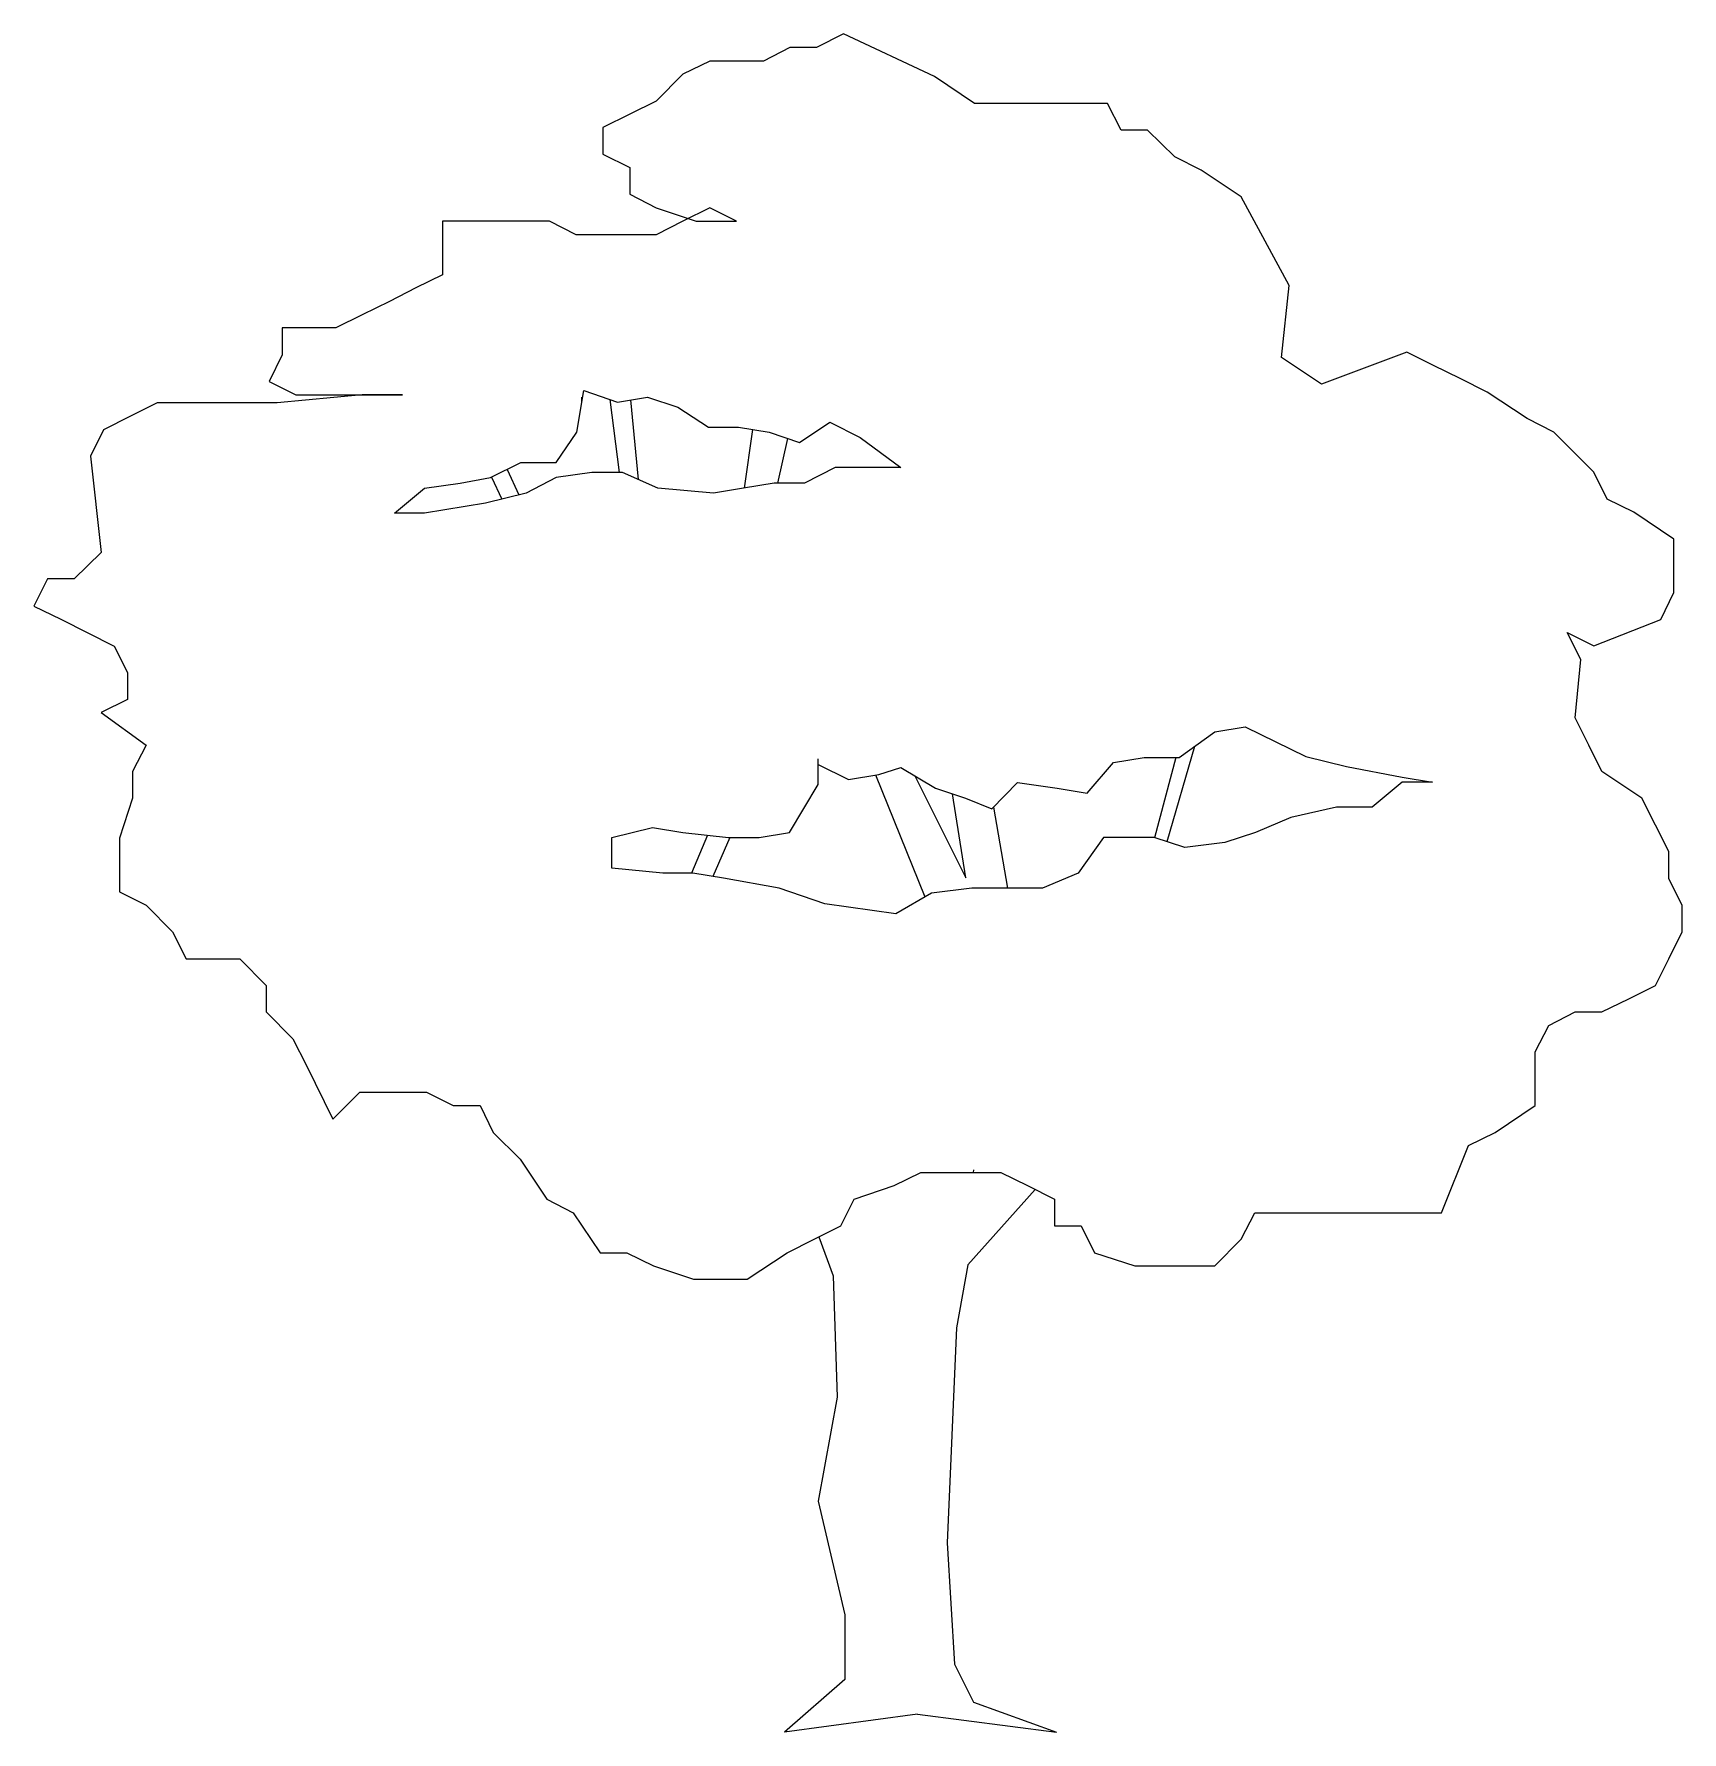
# Model space of a CAD drawing. Extents: x 1149.25 to 1152.42, y 1097.33 to 1100.59.
import ezdxf

# ---------------------------------------------------------------- set-up
doc = ezdxf.new("R2010")
doc.units = 0
doc.header["$MEASUREMENT"] = 0
doc.layers.get('0').update_dxf_attribs({"linetype": 'CONTINUOUS'})

msp = doc.modelspace()

# ---------------------------------------------------------------- linework, layer by layer
at = {"linetype": 'CONTINUOUS'}
for p, q in [((1150.7086, 1100.5686), (1150.6576, 1100.5425)), ((1150.7597, 1100.5686), (1150.7086, 1100.5686)), ((1150.8117, 1100.5946), (1150.7597, 1100.5686)), ((1150.9864, 1100.5126), (1150.8117, 1100.5946)), ((1150.5545, 1100.5425), (1150.5024, 1100.5175)), ((1150.6576, 1100.5425), (1150.5545, 1100.5425)), ((1150.5024, 1100.5175), (1150.4514, 1100.4655)), ((1151.0634, 1100.4605), (1150.9864, 1100.5126)), ((1150.4003, 1100.4404), (1150.3483, 1100.4144)), ((1150.4514, 1100.4655), (1150.4003, 1100.4404)), ((1151.3197, 1100.4605), (1151.0634, 1100.4605)), ((1151.3458, 1100.4095), (1151.3197, 1100.4605)), ((1150.3483, 1100.4144), (1150.3483, 1100.3633)), ((1151.3968, 1100.4095), (1151.3458, 1100.4095)), ((1151.4489, 1100.3584), (1151.3968, 1100.4095)), ((1150.3483, 1100.3633), (1150.4003, 1100.3373)), ((1151.4999, 1100.3324), (1151.4489, 1100.3584)), ((1150.4003, 1100.3373), (1150.4003, 1100.2862)), ((1151.577, 1100.2813), (1151.4999, 1100.3324)), ((1150.4003, 1100.2862), (1150.4514, 1100.2602)), ((1151.6692, 1100.1108), (1151.577, 1100.2813)), ((1150.4514, 1100.2602), (1150.5284, 1100.2342)), ((1150.5545, 1100.2602), (1150.5024, 1100.2342)), ((1150.6055, 1100.2342), (1150.5545, 1100.2602)), ((1150.0399, 1100.2342), (1150.0399, 1100.1311)), ((1150.2461, 1100.2342), (1150.0399, 1100.2342)), ((1150.2972, 1100.2082), (1150.2461, 1100.2342)), ((1150.4514, 1100.2082), (1150.2972, 1100.2082)), ((1150.5024, 1100.2342), (1150.4514, 1100.2082)), ((1150.5284, 1100.2342), (1150.6055, 1100.2342)), ((1150.0399, 1100.1311), (1149.9889, 1100.106)), ((1151.6541, 1099.972), (1151.6692, 1100.1108)), ((1149.9378, 1100.08), (1149.8858, 1100.054)), ((1149.9889, 1100.106), (1149.9378, 1100.08)), ((1149.8858, 1100.054), (1149.8347, 1100.029)), ((1149.7316, 1100.029), (1149.7316, 1099.9769)), ((1149.8347, 1100.029), (1149.7316, 1100.029)), ((1151.8957, 1099.9824), (1151.7312, 1099.9209)), ((1151.9468, 1099.9564), (1151.8957, 1099.9824)), ((1149.7316, 1099.9769), (1149.7065, 1099.9259)), ((1151.7312, 1099.9209), (1151.6541, 1099.972)), ((1151.9978, 1099.9314), (1151.9468, 1099.9564)), ((1149.7065, 1099.9259), (1149.7576, 1099.8998)), ((1152.0499, 1099.9054), (1151.9978, 1099.9314)), ((1149.4908, 1099.885), (1149.4397, 1099.859)), ((1149.722, 1099.885), (1149.4908, 1099.885)), ((1149.8858, 1099.8998), (1149.722, 1099.885)), ((1149.7576, 1099.8998), (1149.9628, 1099.8998)), ((1149.9628, 1099.8998), (1149.8858, 1099.8998)), ((1150.2984, 1099.8284), (1150.3118, 1099.9085)), ((1150.308, 1099.8863), (1150.308, 1099.8959)), ((1150.3118, 1099.9085), (1150.3765, 1099.8863)), ((1150.362, 1099.8912), (1150.38, 1099.7504)), ((1150.3765, 1099.8863), (1150.4343, 1099.8959)), ((1150.4018, 1099.8905), (1150.4166, 1099.7371)), ((1150.4343, 1099.8959), (1150.493, 1099.8766)), ((1152.1269, 1099.8543), (1152.0499, 1099.9054)), ((1149.4397, 1099.859), (1149.3877, 1099.833)), ((1150.493, 1099.8766), (1150.5518, 1099.8381)), ((1150.7272, 1099.8082), (1150.785, 1099.8477)), ((1150.785, 1099.8477), (1150.8438, 1099.8178)), ((1152.178, 1099.8283), (1152.1269, 1099.8543)), ((1149.3877, 1099.833), (1149.3626, 1099.7819)), ((1150.2589, 1099.7697), (1150.2984, 1099.8284)), ((1150.5518, 1099.8381), (1150.6096, 1099.8381)), ((1150.6096, 1099.8381), (1150.6684, 1099.8284)), ((1150.6367, 1099.8336), (1150.6206, 1099.7207)), ((1150.6684, 1099.8284), (1150.7272, 1099.8082)), ((1150.7036, 1099.8163), (1150.6847, 1099.7302)), ((1150.8438, 1099.8178), (1150.9218, 1099.76)), ((1152.2551, 1099.7512), (1152.178, 1099.8283)), ((1149.3626, 1099.7819), (1149.3831, 1099.5968)), ((1150.1327, 1099.7408), (1150.1905, 1099.7697)), ((1150.1643, 1099.7565), (1150.187, 1099.7074)), ((1150.1905, 1099.7697), (1150.2589, 1099.7697)), ((1150.3273, 1099.7504), (1150.2589, 1099.7408)), ((1150.3861, 1099.7504), (1150.3273, 1099.7504)), ((1150.4545, 1099.7205), (1150.3861, 1099.7504)), ((1150.7956, 1099.76), (1150.7368, 1099.7302)), ((1150.9218, 1099.76), (1150.7956, 1099.76)), ((1152.2811, 1099.6992), (1152.2551, 1099.7512)), ((1149.9477, 1099.6723), (1150.0055, 1099.7205)), ((1150.0055, 1099.7205), (1150.0739, 1099.7302)), ((1150.0739, 1099.7302), (1150.1327, 1099.7408)), ((1150.1346, 1099.7417), (1150.1539, 1099.6992)), ((1150.2589, 1099.7408), (1150.2011, 1099.7109)), ((1150.5615, 1099.7109), (1150.4545, 1099.7205)), ((1150.6193, 1099.7205), (1150.5615, 1099.7109)), ((1150.678, 1099.7302), (1150.6193, 1099.7205)), ((1150.7368, 1099.7302), (1150.678, 1099.7302)), ((1150.123, 1099.6916), (1150.0055, 1099.6723)), ((1150.2011, 1099.7109), (1150.123, 1099.6916)), ((1152.3322, 1099.6741), (1152.2811, 1099.6992)), ((1150.0055, 1099.6723), (1149.9477, 1099.6723)), ((1152.4092, 1099.6221), (1152.3322, 1099.6741)), ((1152.4092, 1099.5199), (1152.4092, 1099.6221)), ((1149.3831, 1099.5968), (1149.3311, 1099.5458)), ((1149.28, 1099.5458), (1149.254, 1099.4937)), ((1149.3311, 1099.5458), (1149.28, 1099.5458)), ((1149.254, 1099.4937), (1149.306, 1099.4687)), ((1152.3842, 1099.4679), (1152.4092, 1099.5199)), ((1149.306, 1099.4687), (1149.4081, 1099.4166)), ((1152.2551, 1099.4168), (1152.3842, 1099.4679)), ((1152.204, 1099.4428), (1152.2551, 1099.4168)), ((1152.23, 1099.3908), (1152.204, 1099.4428)), ((1149.4081, 1099.4166), (1149.4342, 1099.3656)), ((1152.2196, 1099.2782), (1152.23, 1099.3908)), ((1149.4342, 1099.3656), (1149.4342, 1099.3135)), ((1149.4342, 1099.3135), (1149.3831, 1099.2885)), ((1149.3831, 1099.2885), (1149.4697, 1099.2262)), ((1151.5259, 1099.2514), (1151.5847, 1099.261)), ((1151.5847, 1099.261), (1151.7013, 1099.204)), ((1152.2457, 1099.2262), (1152.2196, 1099.2782)), ((1151.4575, 1099.2022), (1151.5259, 1099.2514)), ((1149.4697, 1099.2262), (1149.4437, 1099.1751)), ((1150.7627, 1099.1504), (1150.7627, 1099.1995)), ((1151.3313, 1099.1926), (1151.3901, 1099.2022)), ((1151.3901, 1099.2022), (1151.4575, 1099.2022)), ((1151.4513, 1099.2022), (1151.4101, 1099.0477)), ((1151.487, 1099.2234), (1151.4338, 1099.0399)), ((1151.7013, 1099.204), (1151.7794, 1099.1848)), ((1152.2707, 1099.1751), (1152.2457, 1099.2262)), ((1149.4437, 1099.1751), (1149.4437, 1099.1241)), ((1150.7627, 1099.1889), (1150.8215, 1099.16)), ((1150.8215, 1099.16), (1150.8793, 1099.1697)), ((1150.8732, 1099.1687), (1150.9681, 1098.9338)), ((1150.8793, 1099.1697), (1150.9218, 1099.183)), ((1150.9218, 1099.183), (1150.9887, 1099.1434)), ((1150.949, 1099.1669), (1151.0471, 1098.9704)), ((1151.2807, 1099.1338), (1151.3313, 1099.1926)), ((1151.7794, 1099.1848), (1151.8863, 1099.1645)), ((1151.8863, 1099.1645), (1151.945, 1099.1549)), ((1152.3478, 1099.1241), (1152.2707, 1099.1751)), ((1150.7079, 1099.0576), (1150.7627, 1099.1504)), ((1150.9887, 1099.1434), (1151.0465, 1099.1242)), ((1151.0471, 1098.9704), (1151.0216, 1099.1325)), ((1151.0972, 1099.1034), (1151.1463, 1099.154)), ((1151.1463, 1099.154), (1151.2229, 1099.1434)), ((1151.2229, 1099.1434), (1151.2807, 1099.1338)), ((1151.8863, 1099.1549), (1151.8285, 1099.1067)), ((1151.945, 1099.1549), (1151.8863, 1099.1549)), ((1149.4437, 1099.1241), (1149.4187, 1099.047)), ((1151.0465, 1099.1242), (1151.0972, 1099.1034)), ((1151.1004, 1099.1068), (1151.1273, 1098.9506)), ((1151.7601, 1099.1067), (1151.6724, 1099.0865)), ((1151.8285, 1099.1067), (1151.7601, 1099.1067)), ((1152.3738, 1099.072), (1152.3478, 1099.1241)), ((1150.3659, 1099.0479), (1150.4439, 1099.0672)), ((1150.4439, 1099.0672), (1150.5027, 1099.0576)), ((1151.6724, 1099.0865), (1151.604, 1099.0576)), ((1152.3998, 1099.021), (1152.3738, 1099.072)), ((1149.4187, 1099.047), (1149.4187, 1098.9439)), ((1150.3659, 1098.9892), (1150.3659, 1099.0479)), ((1150.5027, 1099.0576), (1150.5904, 1099.0479)), ((1150.55, 1099.0524), (1150.5192, 1098.9795)), ((1150.593, 1099.0479), (1150.5605, 1098.9732)), ((1150.5904, 1099.0479), (1150.6491, 1099.0479)), ((1150.6491, 1099.0479), (1150.7079, 1099.0576)), ((1151.312, 1099.0479), (1151.2629, 1098.9795)), ((1151.4094, 1099.0479), (1151.312, 1099.0479)), ((1151.4681, 1099.0287), (1151.4094, 1099.0479)), ((1151.5452, 1099.0383), (1151.4681, 1099.0287)), ((1151.604, 1099.0576), (1151.5452, 1099.0383)), ((1152.3998, 1098.9689), (1152.3998, 1099.021)), ((1150.4641, 1098.9795), (1150.3659, 1098.9892)), ((1150.5219, 1098.9795), (1150.4641, 1098.9795)), ((1150.5807, 1098.9699), (1150.5219, 1098.9795)), ((1150.6877, 1098.9506), (1150.5807, 1098.9699)), ((1151.2629, 1098.9795), (1151.1945, 1098.9506)), ((1152.4249, 1098.9179), (1152.3998, 1098.9689)), ((1149.4187, 1098.9439), (1149.4697, 1098.9179)), ((1150.7754, 1098.9208), (1150.6877, 1098.9506)), ((1150.9806, 1098.941), (1150.9122, 1098.9015)), ((1151.0586, 1098.9506), (1150.9806, 1098.941)), ((1151.1945, 1098.9506), (1151.0586, 1098.9506)), ((1149.4697, 1098.9179), (1149.5208, 1098.8668)), ((1150.9122, 1098.9015), (1150.7754, 1098.9208)), ((1152.4249, 1098.8668), (1152.4249, 1098.9179)), ((1149.5208, 1098.8668), (1149.5468, 1098.8148)), ((1152.3998, 1098.8148), (1152.4249, 1098.8668)), ((1149.5468, 1098.8148), (1149.6499, 1098.8148)), ((1149.6499, 1098.8148), (1149.701, 1098.7637)), ((1152.3738, 1098.7637), (1152.3998, 1098.8148)), ((1149.701, 1098.7637), (1149.701, 1098.7126)), ((1152.2707, 1098.7126), (1152.3227, 1098.7377)), ((1152.3227, 1098.7377), (1152.3738, 1098.7637)), ((1149.701, 1098.7126), (1149.7521, 1098.6606)), ((1152.1686, 1098.6866), (1152.2196, 1098.7126)), ((1152.2196, 1098.7126), (1152.2707, 1098.7126)), ((1152.1426, 1098.6355), (1152.1686, 1098.6866)), ((1149.7521, 1098.6606), (1149.7781, 1098.6095)), ((1149.7781, 1098.6095), (1149.8291, 1098.5064)), ((1152.1426, 1098.5324), (1152.1426, 1098.6355)), ((1149.8291, 1098.5064), (1149.8812, 1098.5584)), ((1149.8812, 1098.5584), (1150.0093, 1098.5584)), ((1150.0093, 1098.5584), (1150.0604, 1098.5324)), ((1150.0604, 1098.5324), (1150.1124, 1098.5324)), ((1150.1124, 1098.5324), (1150.1375, 1098.4803)), ((1152.0655, 1098.4804), (1152.1426, 1098.5324)), ((1150.1375, 1098.4803), (1150.1895, 1098.4293)), ((1152.0144, 1098.4553), (1152.0655, 1098.4804)), ((1151.9624, 1098.3262), (1152.0144, 1098.4553)), ((1150.1895, 1098.4293), (1150.2406, 1098.3522)), ((1150.8322, 1098.3522), (1150.9093, 1098.3782)), ((1150.9093, 1098.3782), (1150.9604, 1098.4033)), ((1150.9604, 1098.4033), (1151.1145, 1098.4033)), ((1151.0619, 1098.4087), (1151.0609, 1098.4033)), ((1151.1145, 1098.4033), (1151.1656, 1098.3782)), ((1151.1656, 1098.3782), (1151.2176, 1098.3522)), ((1150.2406, 1098.3522), (1150.2917, 1098.3262)), ((1150.8062, 1098.3011), (1150.8322, 1098.3522)), ((1151.0505, 1098.2259), (1151.1801, 1098.3709)), ((1151.2176, 1098.3522), (1151.2176, 1098.3011)), ((1150.2917, 1098.3262), (1150.3437, 1098.2491)), ((1151.577, 1098.2751), (1151.603, 1098.3262)), ((1151.603, 1098.3262), (1151.9624, 1098.3262)), ((1150.7551, 1098.2751), (1150.8062, 1098.3011)), ((1150.764, 1098.2797), (1150.792, 1098.2045)), ((1151.2176, 1098.3011), (1151.2687, 1098.3011)), ((1151.2687, 1098.3011), (1151.2947, 1098.2491)), ((1150.3437, 1098.2491), (1150.3948, 1098.2491)), ((1150.3948, 1098.2491), (1150.4458, 1098.224)), ((1150.626, 1098.198), (1150.7031, 1098.2491)), ((1150.7031, 1098.2491), (1150.7551, 1098.2751)), ((1151.2947, 1098.2491), (1151.3718, 1098.224)), ((1151.5259, 1098.224), (1151.577, 1098.2751)), ((1150.4458, 1098.224), (1150.5229, 1098.198)), ((1151.0505, 1098.2259), (1151.0292, 1098.1043)), ((1151.3718, 1098.224), (1151.5259, 1098.224)), ((1150.5229, 1098.198), (1150.626, 1098.198)), ((1150.792, 1098.2045), (1150.7993, 1097.971)), ((1151.0292, 1098.1043), (1151.0108, 1097.6906)), ((1150.7993, 1097.971), (1150.7629, 1097.7709)), ((1150.7629, 1097.7709), (1150.8139, 1097.552)), ((1151.0108, 1097.6906), (1151.0254, 1097.4571)), ((1150.8139, 1097.552), (1150.8139, 1097.428)), ((1151.0254, 1097.4571), (1151.0619, 1097.3842)), ((1150.8139, 1097.428), (1150.6982, 1097.3267)), ((1151.0619, 1097.3842), (1151.2214, 1097.3267)), ((1150.9537, 1097.3611), (1150.6982, 1097.3267)), ((1150.9537, 1097.3611), (1151.2214, 1097.3267))]:
    msp.add_line(p, q, dxfattribs=at)

doc.saveas('drawing.dxf')
